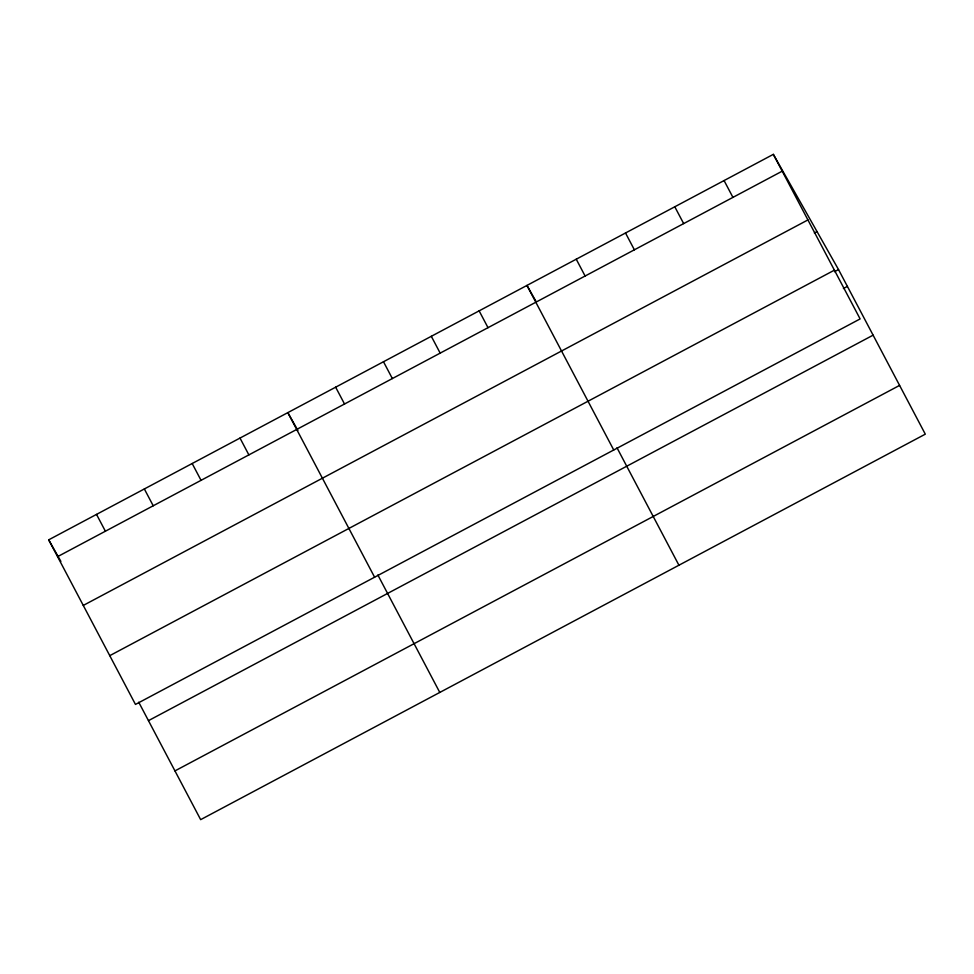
<?xml version="1.0" encoding="UTF-8"?>
<svg xmlns="http://www.w3.org/2000/svg" width="974" height="974" viewBox="0 0 974 974"><rect width="100%" height="100%" fill="white"/><g stroke="black" fill="none" stroke-linecap="round" stroke-linejoin="round"><path stroke-width="1.46" d="M773.344 154.355L860.115 318.924L135.471 704.421L48.7 539.839L773.344 154.355L838.529 269.579L925.3 434.161L200.656 819.645L138.734 702.205M57.563 556.665L782.207 171.168M83.277 605.426L807.921 219.929M814.349 232.969L817.016 231.556M109.758 655.66L834.401 270.163M834.535 271.709L838.529 269.579M843.399 288.523L847.392 286.405M148.462 720.65L873.106 335.166M174.955 770.897L899.586 385.4M536.284 301.891L526.958 285.419L613.73 449.988M297.874 430.374L287.829 412.635L374.6 577.205M48.7 539.839L60.887 561.389M724.072 180.567L732.935 197.381M674.787 206.78L683.663 223.594M625.515 232.993L634.378 249.807M576.243 259.206L585.106 276.019M617.005 447.784L678.927 565.224M479.135 310.864L488.011 327.678M431.312 336.298L440.175 353.124M383.488 361.744L392.352 378.557M335.653 387.189L344.528 404.003M377.863 574.989L439.785 692.441M240.006 438.069L248.869 454.895M192.182 463.514L201.046 480.328M144.347 488.96L153.222 505.774M96.523 514.406L105.399 531.22"/></g></svg>
